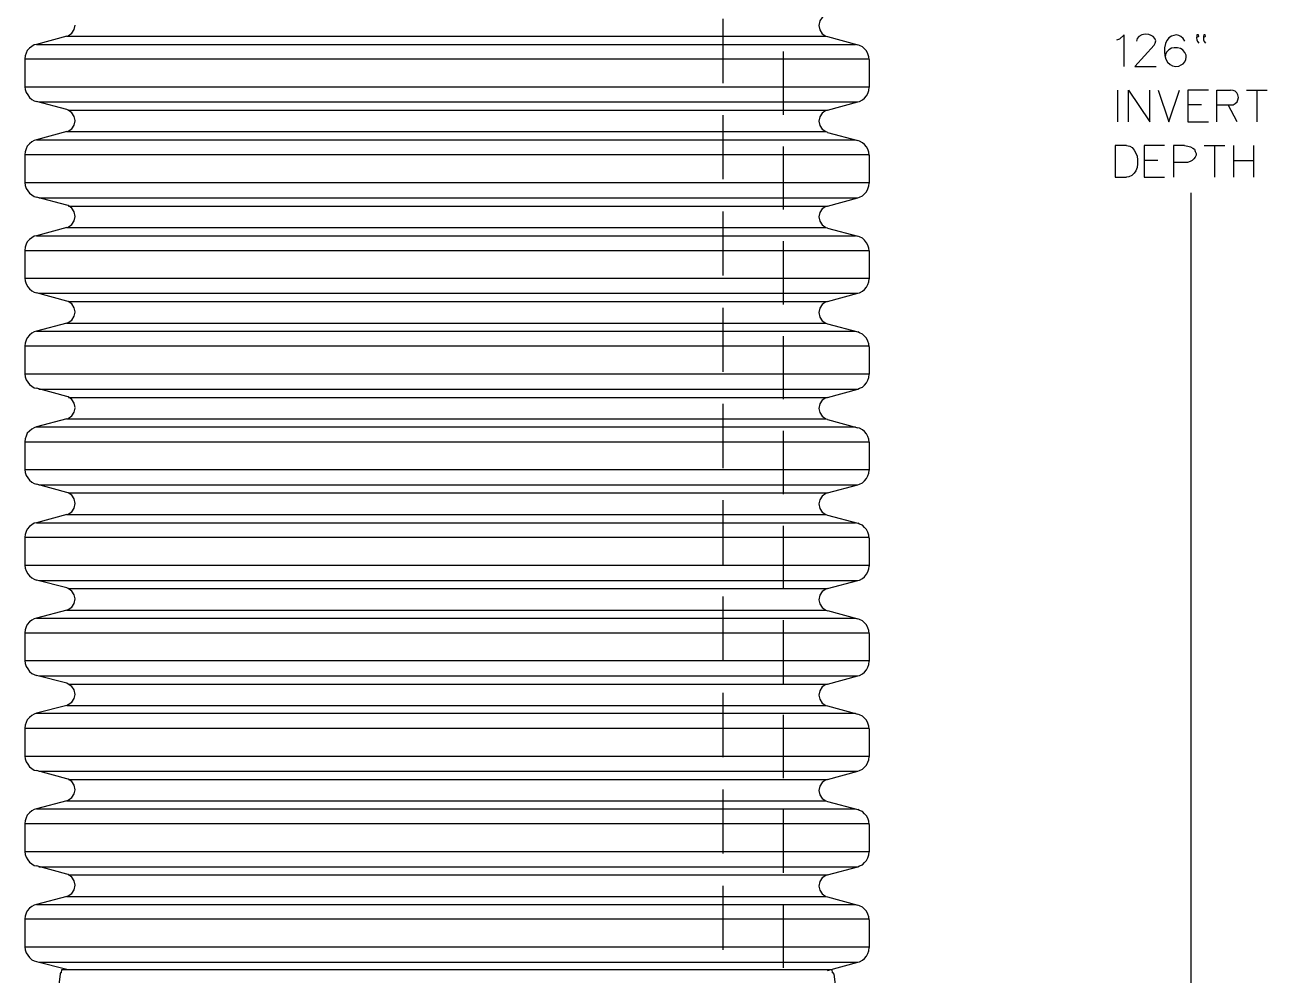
# Model space of a CAD drawing. Header units: inches. Extents: x -1698 to -1559, y -917 to -744.
# Drawn here: x -1660.02 to -1619.12, y -825.26 to -793.98 of the extents above; entities that cross this region are included whole.
import ezdxf

# ---------------------------------------------------------------- set-up
doc = ezdxf.new("R2010")
doc.units = ezdxf.units.IN
doc.layers.add('DH152', color=7, linetype='CONTINUOUS')

msp = doc.modelspace()

# ---------------------------------------------------------------- linework, layer by layer
at = {"layer": 'DH152', "color": 7}
for points in [[(-1637.04658, -793.78798), (-1637.04658, -795.90013)], [(-1633.59401, -793.63904), (-1633.64817, -793.65258), (-1633.77003, -793.74736), (-1633.85126, -793.85567), (-1633.87834, -794.00461), (-1633.85126, -794.15354), (-1633.77003, -794.2754), (-1633.64817, -794.35663), (-1633.59401, -794.37017)], [(-1658.65558, -794.35663), (-1658.60142, -794.34309), (-1658.47956, -794.26186), (-1658.39833, -794.14), (-1658.37125, -793.99107)], [(-1623.83205, -795.35855), (-1623.83205, -794.31602), (-1623.98099, -794.45141), (-1624.07576, -794.49203)], [(-1623.01969, -794.30248), (-1623.14154, -794.28894), (-1623.24986, -794.31602), (-1623.34463, -794.37017), (-1623.39879, -794.43787), (-1623.42587, -794.51911)], [(-1622.84367, -794.6545), (-1622.80305, -794.5868), (-1622.78951, -794.50557), (-1622.81659, -794.43787), (-1622.87075, -794.37017), (-1622.93845, -794.32955), (-1623.01969, -794.30248)], [(-1621.82821, -794.51911), (-1621.88237, -794.43787), (-1621.96361, -794.37017), (-1622.0313, -794.32955), (-1622.11254, -794.31602), (-1622.19378, -794.32955), (-1622.27501, -794.35663), (-1622.35625, -794.41079), (-1622.41041, -794.49203), (-1622.46457, -794.5868), (-1622.46457, -794.60034)], [(-1658.64204, -794.35663), (-1659.64396, -794.62742), (-1659.71166, -794.64096), (-1659.79289, -794.69512), (-1659.87413, -794.74928), (-1659.94183, -794.83051), (-1659.98245, -794.91175), (-1660.00952, -795.00653), (-1660.02306, -795.1013)], [(-1659.64396, -794.62742), (-1632.67333, -794.62742)], [(-1658.64204, -794.35663), (-1633.66171, -794.35663)], [(-1633.59401, -794.37017), (-1632.59209, -794.64096)], [(-1632.22653, -795.12838), (-1632.22653, -795.12838), (-1632.24007, -795.03361), (-1632.26715, -794.93883), (-1632.30776, -794.84405), (-1632.37546, -794.77636), (-1632.44316, -794.70866), (-1632.53793, -794.66804), (-1632.59209, -794.64096)], [(-1623.48003, -795.35855), (-1622.84367, -794.6545)], [(-1622.46457, -794.60034), (-1622.50519, -794.73574), (-1622.50519, -794.87113), (-1622.49165, -794.99299), (-1622.45103, -795.11484), (-1622.39687, -795.20962), (-1622.31563, -795.29086), (-1622.2344, -795.33148), (-1622.12608, -795.35855)], [(-1621.88237, -794.81698), (-1621.97715, -794.76282), (-1622.07192, -794.73574), (-1622.18024, -794.73574), (-1622.27501, -794.74928), (-1622.35625, -794.80344), (-1622.42395, -794.87113), (-1622.46457, -794.95237), (-1622.47811, -795.04715)], [(-1621.43557, -794.34309), (-1621.44911, -794.41079), (-1621.43557, -794.47849), (-1621.40849, -794.53265), (-1621.36787, -794.5868)], [(-1621.21894, -794.34309), (-1621.21894, -794.41079), (-1621.21894, -794.47849), (-1621.19186, -794.53265), (-1621.15124, -794.5868)], [(-1660.02306, -795.1013), (-1632.22653, -795.1013)], [(-1660.02306, -795.1013), (-1660.02306, -796.02199)], [(-1635.05628, -794.85759), (-1635.05628, -796.94267)], [(-1632.22653, -795.12838), (-1632.22653, -796.03553)], [(-1622.12608, -795.35855), (-1622.0313, -795.34501), (-1621.95007, -795.3044), (-1621.88237, -795.26378), (-1621.82821, -795.19608), (-1621.80113, -795.12838), (-1621.78759, -795.04715), (-1621.78759, -794.97945), (-1621.82821, -794.89821), (-1621.88237, -794.83051), (-1621.88237, -794.81698)], [(-1623.48003, -795.35855), (-1622.77597, -795.35855)], [(-1660.02306, -796.02199), (-1632.22653, -796.02199)], [(-1660.02306, -796.02199), (-1660.02306, -796.02199), (-1660.00952, -796.11676), (-1659.98245, -796.21154), (-1659.92829, -796.29278), (-1659.87413, -796.37401), (-1659.79289, -796.44171), (-1659.71166, -796.48233), (-1659.64396, -796.50941)], [(-1632.59209, -796.52295), (-1632.53793, -796.50941), (-1632.44316, -796.45525), (-1632.37546, -796.40109), (-1632.30776, -796.31986), (-1632.26715, -796.23862), (-1632.24007, -796.14384), (-1632.22653, -796.03553)], [(-1624.04869, -796.1303), (-1624.04869, -797.17284)], [(-1623.68312, -797.17284), (-1623.68312, -796.1303), (-1622.97907, -797.17284), (-1622.97907, -796.1303)], [(-1622.70828, -796.1303), (-1622.35625, -797.17284), (-1622.00422, -796.1303)], [(-1621.05646, -796.1303), (-1621.73344, -796.1303), (-1621.73344, -797.17284), (-1621.05646, -797.17284)], [(-1620.77213, -797.17284), (-1620.77213, -796.1303), (-1620.32533, -796.1303)], [(-1620.06808, -796.37401), (-1620.08162, -796.29278), (-1620.12224, -796.22508), (-1620.1764, -796.17092), (-1620.24409, -796.14384), (-1620.32533, -796.1303)], [(-1620.32533, -796.61773), (-1620.24409, -796.61773), (-1620.1764, -796.57711), (-1620.1087, -796.52295), (-1620.08162, -796.45525), (-1620.06808, -796.37401)], [(-1619.79729, -796.1303), (-1619.12032, -796.1303)], [(-1619.4588, -796.1303), (-1619.4588, -797.17284)], [(-1658.64204, -796.76666), (-1659.64396, -796.50941)], [(-1659.56272, -796.52295), (-1632.59209, -796.52295)], [(-1658.37125, -797.13223), (-1658.39833, -796.99683), (-1658.47956, -796.87498), (-1658.60142, -796.79374), (-1658.64204, -796.76666)], [(-1633.59401, -796.79374), (-1632.59209, -796.52295)], [(-1621.28663, -796.61773), (-1621.73344, -796.61773)], [(-1620.77213, -796.61773), (-1620.32533, -796.61773)], [(-1620.1087, -797.17284), (-1620.40657, -796.61773)], [(-1658.65558, -797.49779), (-1658.60142, -797.48425), (-1658.47956, -797.40301), (-1658.39833, -797.28116), (-1658.37125, -797.14576)], [(-1658.58788, -796.79374), (-1633.59401, -796.79374)], [(-1637.04658, -796.95621), (-1637.04658, -799.06837)], [(-1633.59401, -796.79374), (-1633.64817, -796.80728), (-1633.77003, -796.88851), (-1633.85126, -797.01037), (-1633.87834, -797.1593), (-1633.85126, -797.2947), (-1633.77003, -797.41655), (-1633.64817, -797.49779), (-1633.59401, -797.51133)], [(-1658.64204, -797.49779), (-1659.64396, -797.76858)], [(-1658.64204, -797.49779), (-1633.66171, -797.49779)], [(-1633.59401, -797.52487), (-1632.59209, -797.79566)], [(-1659.64396, -797.76858), (-1659.71166, -797.79566), (-1659.79289, -797.83628), (-1659.87413, -797.90398), (-1659.94183, -797.97167), (-1659.98245, -798.06645), (-1660.00952, -798.16123), (-1660.02306, -798.256)], [(-1659.64396, -797.76858), (-1632.67333, -797.76858)], [(-1635.05628, -797.98521), (-1635.05628, -800.05675)], [(-1632.22653, -798.28308), (-1632.22653, -798.26954), (-1632.24007, -798.17476), (-1632.26715, -798.07999), (-1632.30776, -797.99875), (-1632.37546, -797.91751), (-1632.44316, -797.86336), (-1632.53793, -797.8092), (-1632.59209, -797.79566)], [(-1623.75082, -797.95813), (-1624.12992, -797.95813), (-1624.12992, -799.00067), (-1623.75082, -799.00067)], [(-1623.75082, -797.95813), (-1623.6425, -797.97167), (-1623.56126, -798.02583), (-1623.49357, -798.10707), (-1623.43941, -798.20184), (-1623.39879, -798.31016), (-1623.38525, -798.43201), (-1623.38525, -798.55387), (-1623.39879, -798.67573), (-1623.43941, -798.78404), (-1623.49357, -798.86528), (-1623.5748, -798.94651), (-1623.66958, -798.98713), (-1623.75082, -799.00067)], [(-1622.50519, -797.95813), (-1623.16862, -797.95813), (-1623.16862, -799.00067), (-1622.50519, -799.00067)], [(-1621.84175, -797.95813), (-1622.20732, -797.95813), (-1622.20732, -799.00067)], [(-1621.84175, -797.95813), (-1621.73344, -797.97167), (-1621.63866, -797.99875), (-1621.57096, -798.03937), (-1621.5168, -798.07999), (-1621.48972, -798.14769), (-1621.46265, -798.21538), (-1621.46265, -798.26954), (-1621.48972, -798.33724), (-1621.53034, -798.3914), (-1621.5845, -798.44555), (-1621.6522, -798.48617), (-1621.74697, -798.51325), (-1621.84175, -798.51325)], [(-1621.19186, -797.95813), (-1620.51488, -797.95813)], [(-1620.85337, -797.95813), (-1620.85337, -799.00067)], [(-1620.23055, -797.95813), (-1620.23055, -799.00067)], [(-1619.56712, -797.95813), (-1619.56712, -799.00067)], [(-1660.02306, -798.256), (-1660.02306, -799.17669)], [(-1660.02306, -798.256), (-1632.22653, -798.256)], [(-1632.22653, -798.26954), (-1632.22653, -799.19023)], [(-1622.72182, -798.44555), (-1623.16862, -798.44555)], [(-1621.84175, -798.51325), (-1622.20732, -798.51325)], [(-1620.23055, -798.44555), (-1619.56712, -798.44555)], [(-1660.02306, -799.16315), (-1660.02306, -799.17669), (-1660.00952, -799.27146), (-1659.98245, -799.36624), (-1659.92829, -799.44748), (-1659.87413, -799.52871), (-1659.79289, -799.58287), (-1659.71166, -799.63703), (-1659.64396, -799.65057)], [(-1660.02306, -799.17669), (-1632.22653, -799.17669)], [(-1633.59401, -799.94844), (-1632.59209, -799.67765), (-1632.53793, -799.65057), (-1632.44316, -799.60995), (-1632.37546, -799.54225), (-1632.30776, -799.47455), (-1632.26715, -799.37978), (-1632.24007, -799.285), (-1632.22653, -799.19023)], [(-1621.62512, -880.61661), (-1621.62512, -799.51517)], [(-1658.37125, -800.28692), (-1658.39833, -800.13799), (-1658.47956, -800.01613), (-1658.60142, -799.9349), (-1658.64204, -799.92136), (-1659.64396, -799.65057)], [(-1659.56272, -799.67765), (-1632.59209, -799.67765)], [(-1658.58788, -799.94844), (-1633.59401, -799.94844)], [(-1633.59401, -799.94844), (-1633.64817, -799.96198), (-1633.77003, -800.04321), (-1633.85126, -800.16507), (-1633.87834, -800.30046), (-1633.85126, -800.4494), (-1633.77003, -800.57125), (-1633.64817, -800.65249), (-1633.59401, -800.66603)], [(-1658.65558, -800.65249), (-1658.60142, -800.63895), (-1658.47956, -800.55771), (-1658.39833, -800.43586), (-1658.37125, -800.28692)], [(-1637.04658, -800.12445), (-1637.04658, -802.23661)], [(-1658.64204, -800.65249), (-1659.64396, -800.92328), (-1659.71166, -800.93682), (-1659.79289, -800.99097), (-1659.87413, -801.04513), (-1659.94183, -801.12637), (-1659.98245, -801.20761), (-1660.00952, -801.30238), (-1660.02306, -801.4107)], [(-1658.64204, -800.65249), (-1633.66171, -800.65249)], [(-1633.59401, -800.67957), (-1632.59209, -800.93682)], [(-1659.64396, -800.92328), (-1632.67333, -800.92328)], [(-1635.05628, -801.09929), (-1635.05628, -803.18437)], [(-1632.22653, -801.42424), (-1632.22653, -801.42424), (-1632.24007, -801.32946), (-1632.26715, -801.23469), (-1632.30776, -801.15345), (-1632.37546, -801.07221), (-1632.44316, -801.00451), (-1632.53793, -800.9639), (-1632.59209, -800.93682)], [(-1660.02306, -801.4107), (-1632.22653, -801.4107)], [(-1660.02306, -801.4107), (-1660.02306, -802.31784)], [(-1632.22653, -801.42424), (-1632.22653, -802.34492)], [(-1660.02306, -802.31784), (-1632.22653, -802.31784)], [(-1660.02306, -802.31784), (-1660.02306, -802.31784), (-1660.00952, -802.41262), (-1659.98245, -802.5074), (-1659.92829, -802.60217), (-1659.87413, -802.66987), (-1659.79289, -802.73757), (-1659.71166, -802.77819), (-1659.64396, -802.80526)], [(-1632.59209, -802.8188), (-1632.53793, -802.80526), (-1632.44316, -802.75111), (-1632.37546, -802.69695), (-1632.30776, -802.61571), (-1632.26715, -802.53447), (-1632.24007, -802.4397), (-1632.22653, -802.34492)], [(-1658.64204, -803.07605), (-1659.64396, -802.80526)], [(-1659.56272, -802.8188), (-1632.59209, -802.8188)], [(-1633.59401, -803.08959), (-1632.59209, -802.8188)], [(-1658.37125, -803.42808), (-1658.39833, -803.29269), (-1658.47956, -803.17083), (-1658.60142, -803.08959), (-1658.64204, -803.07605)], [(-1658.58788, -803.08959), (-1633.59401, -803.08959)], [(-1637.04658, -803.29269), (-1637.04658, -805.40484)], [(-1633.59401, -803.08959), (-1633.64817, -803.10313), (-1633.77003, -803.18437), (-1633.85126, -803.30622), (-1633.87834, -803.45516), (-1633.85126, -803.60409), (-1633.77003, -803.72595), (-1633.64817, -803.80719), (-1633.59401, -803.82072)], [(-1658.65558, -803.80719), (-1658.60142, -803.78011), (-1658.47956, -803.69887), (-1658.39833, -803.57701), (-1658.37125, -803.44162)], [(-1659.64396, -804.06444), (-1659.71166, -804.09151), (-1659.79289, -804.13213), (-1659.87413, -804.19983), (-1659.94183, -804.28107), (-1659.98245, -804.3623), (-1660.00952, -804.45708), (-1660.02306, -804.55186)], [(-1658.64204, -803.80719), (-1659.64396, -804.06444)], [(-1659.64396, -804.06444), (-1632.67333, -804.06444)], [(-1658.64204, -803.80719), (-1633.66171, -803.80719)], [(-1633.59401, -803.82072), (-1632.59209, -804.09151)], [(-1632.22653, -804.57894), (-1632.22653, -804.57894), (-1632.24007, -804.48416), (-1632.26715, -804.38938), (-1632.30776, -804.29461), (-1632.37546, -804.22691), (-1632.44316, -804.15921), (-1632.53793, -804.11859), (-1632.59209, -804.09151)], [(-1660.02306, -804.55186), (-1660.02306, -805.47254)], [(-1660.02306, -804.55186), (-1632.22653, -804.55186)], [(-1635.05628, -804.22691), (-1635.05628, -806.29845)], [(-1632.22653, -804.57894), (-1632.22653, -805.48608)], [(-1660.02306, -805.47254), (-1660.02306, -805.47254), (-1660.00952, -805.56732), (-1659.98245, -805.66209), (-1659.92829, -805.74333), (-1659.87413, -805.82457), (-1659.79289, -805.87872), (-1659.71166, -805.93288), (-1659.64396, -805.94642)], [(-1660.02306, -805.47254), (-1632.22653, -805.47254)], [(-1633.59401, -806.24429), (-1632.59209, -805.9735), (-1632.53793, -805.94642), (-1632.44316, -805.9058), (-1632.37546, -805.83811), (-1632.30776, -805.77041), (-1632.26715, -805.67563), (-1632.24007, -805.5944), (-1632.22653, -805.48608)], [(-1658.37125, -806.58278), (-1658.39833, -806.43384), (-1658.47956, -806.31199), (-1658.60142, -806.23075), (-1658.64204, -806.21721), (-1659.64396, -805.94642)], [(-1659.56272, -805.9735), (-1632.59209, -805.9735)], [(-1658.65558, -806.94834), (-1658.60142, -806.9348), (-1658.47956, -806.85357), (-1658.39833, -806.73171), (-1658.37125, -806.59632)], [(-1658.58788, -806.24429), (-1633.59401, -806.24429)], [(-1637.04658, -806.46092), (-1637.04658, -808.57308)], [(-1633.59401, -806.24429), (-1633.64817, -806.25783), (-1633.77003, -806.33907), (-1633.85126, -806.46092), (-1633.87834, -806.60986), (-1633.85126, -806.74525), (-1633.77003, -806.86711), (-1633.64817, -806.94834), (-1633.59401, -806.96188)], [(-1658.64204, -806.94834), (-1659.64396, -807.21913), (-1659.71166, -807.24621), (-1659.79289, -807.28683), (-1659.87413, -807.35453), (-1659.94183, -807.42222), (-1659.98245, -807.517), (-1660.00952, -807.61178), (-1660.02306, -807.70655)], [(-1658.64204, -806.94834), (-1633.66171, -806.94834)], [(-1633.59401, -806.97542), (-1632.59209, -807.24621)], [(-1659.64396, -807.21913), (-1632.67333, -807.21913)], [(-1635.05628, -807.34099), (-1635.05628, -809.42607)], [(-1632.22653, -807.73363), (-1632.22653, -807.72009), (-1632.24007, -807.62532), (-1632.26715, -807.53054), (-1632.30776, -807.4493), (-1632.37546, -807.36807), (-1632.44316, -807.31391), (-1632.53793, -807.25975), (-1632.59209, -807.24621)], [(-1660.02306, -807.70655), (-1632.22653, -807.70655)], [(-1660.02306, -807.70655), (-1660.02306, -808.6137)], [(-1632.22653, -807.72009), (-1632.22653, -808.64078)], [(-1660.02306, -808.6137), (-1632.22653, -808.6137)], [(-1660.02306, -808.6137), (-1660.02306, -808.6137), (-1660.00952, -808.72201), (-1659.98245, -808.81679), (-1659.92829, -808.89803), (-1659.87413, -808.96572), (-1659.79289, -809.03342), (-1659.71166, -809.07404), (-1659.64396, -809.10112)], [(-1632.59209, -809.1282), (-1632.53793, -809.10112), (-1632.44316, -809.0605), (-1632.37546, -808.9928), (-1632.30776, -808.91157), (-1632.26715, -808.83033), (-1632.24007, -808.73555), (-1632.22653, -808.64078)], [(-1658.64204, -809.37191), (-1659.64396, -809.10112)], [(-1659.56272, -809.1282), (-1632.59209, -809.1282)], [(-1658.37125, -809.73747), (-1658.39833, -809.58854), (-1658.47956, -809.46668), (-1658.60142, -809.38545), (-1658.64204, -809.37191)], [(-1658.58788, -809.38545), (-1633.59401, -809.38545)], [(-1633.59401, -809.38545), (-1633.64817, -809.41253), (-1633.77003, -809.49376), (-1633.85126, -809.61562), (-1633.87834, -809.75101), (-1633.85126, -809.89995), (-1633.77003, -810.0218), (-1633.64817, -810.10304), (-1633.59401, -810.11658)], [(-1633.59401, -809.38545), (-1632.59209, -809.1282)], [(-1658.65558, -810.10304), (-1658.60142, -810.0895), (-1658.47956, -810.00826), (-1658.39833, -809.88641), (-1658.37125, -809.73747)], [(-1637.04658, -809.62916), (-1637.04658, -811.74132)], [(-1658.64204, -810.10304), (-1659.64396, -810.37383)], [(-1658.64204, -810.10304), (-1633.66171, -810.10304)], [(-1633.59401, -810.11658), (-1632.59209, -810.38737)], [(-1659.64396, -810.37383), (-1659.71166, -810.38737), (-1659.79289, -810.44153), (-1659.87413, -810.49568), (-1659.94183, -810.57692), (-1659.98245, -810.65816), (-1660.00952, -810.75293), (-1660.02306, -810.84771)], [(-1659.64396, -810.37383), (-1632.67333, -810.37383)], [(-1635.05628, -810.46861), (-1635.05628, -812.54015)], [(-1632.22653, -810.87479), (-1632.22653, -810.87479), (-1632.24007, -810.78001), (-1632.26715, -810.68524), (-1632.30776, -810.59046), (-1632.37546, -810.52276), (-1632.44316, -810.45507), (-1632.53793, -810.41445), (-1632.59209, -810.38737)], [(-1660.02306, -810.84771), (-1660.02306, -811.7684)], [(-1660.02306, -810.84771), (-1632.22653, -810.84771)], [(-1632.22653, -810.87479), (-1632.22653, -811.79547)], [(-1660.02306, -811.7684), (-1660.02306, -811.7684), (-1660.00952, -811.86317), (-1659.98245, -811.95795), (-1659.92829, -812.05272), (-1659.87413, -812.12042), (-1659.79289, -812.18812), (-1659.71166, -812.22874), (-1659.64396, -812.25582)], [(-1660.02306, -811.7684), (-1632.22653, -811.7684)], [(-1633.59401, -812.54015), (-1632.59209, -812.26936), (-1632.53793, -812.25582), (-1632.44316, -812.20166), (-1632.37546, -812.1475), (-1632.30776, -812.06626), (-1632.26715, -811.98503), (-1632.24007, -811.89025), (-1632.22653, -811.79547)], [(-1658.37125, -812.87863), (-1658.39833, -812.74324), (-1658.47956, -812.62138), (-1658.60142, -812.54015), (-1658.64204, -812.51307), (-1659.64396, -812.25582)], [(-1659.56272, -812.26936), (-1632.59209, -812.26936)], [(-1658.58788, -812.54015), (-1633.59401, -812.54015)], [(-1633.59401, -812.54015), (-1633.64817, -812.55368), (-1633.77003, -812.63492), (-1633.85126, -812.75678), (-1633.87834, -812.90571), (-1633.85126, -813.04111), (-1633.77003, -813.16296), (-1633.64817, -813.2442), (-1633.59401, -813.27128)], [(-1658.65558, -813.2442), (-1658.60142, -813.23066), (-1658.47956, -813.14942), (-1658.39833, -813.02757), (-1658.37125, -812.87863)], [(-1637.04658, -812.7974), (-1637.04658, -814.90955)], [(-1658.64204, -813.2442), (-1659.64396, -813.51499), (-1659.71166, -813.52853), (-1659.79289, -813.58268), (-1659.87413, -813.63684), (-1659.94183, -813.71808), (-1659.98245, -813.79932), (-1660.00952, -813.89409), (-1660.02306, -813.98887)], [(-1659.64396, -813.51499), (-1632.67333, -813.51499)], [(-1658.64204, -813.2442), (-1633.66171, -813.2442)], [(-1633.59401, -813.25774), (-1632.59209, -813.52853)], [(-1632.22653, -814.01595), (-1632.22653, -814.01595), (-1632.24007, -813.92117), (-1632.26715, -813.8264), (-1632.30776, -813.73162), (-1632.37546, -813.66392), (-1632.44316, -813.59622), (-1632.53793, -813.55561), (-1632.59209, -813.52853)], [(-1635.05628, -813.58268), (-1635.05628, -815.66776)], [(-1660.02306, -813.98887), (-1632.22653, -813.98887)], [(-1660.02306, -813.98887), (-1660.02306, -814.90955)], [(-1632.22653, -814.01595), (-1632.22653, -814.92309)], [(-1660.02306, -814.90955), (-1632.22653, -814.90955)], [(-1660.02306, -814.90955), (-1660.02306, -814.90955), (-1660.00952, -815.00433), (-1659.98245, -815.09911), (-1659.92829, -815.18034), (-1659.87413, -815.26158), (-1659.79289, -815.32928), (-1659.71166, -815.36989), (-1659.64396, -815.39697)], [(-1632.59209, -815.41051), (-1632.53793, -815.39697), (-1632.44316, -815.34282), (-1632.37546, -815.28866), (-1632.30776, -815.20742), (-1632.26715, -815.12618), (-1632.24007, -815.03141), (-1632.22653, -814.92309)], [(-1658.64204, -815.65422), (-1659.64396, -815.39697)], [(-1659.56272, -815.41051), (-1632.59209, -815.41051)], [(-1633.59401, -815.6813), (-1632.59209, -815.41051)], [(-1658.37125, -816.01979), (-1658.39833, -815.87086), (-1658.47956, -815.76254), (-1658.60142, -815.6813), (-1658.64204, -815.65422)], [(-1658.58788, -815.6813), (-1633.59401, -815.6813)], [(-1637.04658, -815.96563), (-1637.04658, -818.09133)], [(-1633.59401, -815.6813), (-1633.64817, -815.69484), (-1633.77003, -815.77608), (-1633.85126, -815.89793), (-1633.87834, -816.04687), (-1633.85126, -816.18226), (-1633.77003, -816.30412), (-1633.64817, -816.38536), (-1633.59401, -816.39889)], [(-1658.64204, -816.38536), (-1659.64396, -816.64261)], [(-1658.65558, -816.38536), (-1658.60142, -816.35828), (-1658.47956, -816.27704), (-1658.39833, -816.15518), (-1658.37125, -816.01979)], [(-1658.64204, -816.38536), (-1633.66171, -816.38536)], [(-1633.59401, -816.39889), (-1632.59209, -816.66968)], [(-1659.64396, -816.64261), (-1659.71166, -816.66968), (-1659.79289, -816.7103), (-1659.87413, -816.778), (-1659.94183, -816.85924), (-1659.98245, -816.94047), (-1660.00952, -817.03525), (-1660.02306, -817.13003)], [(-1659.64396, -816.64261), (-1632.67333, -816.64261)], [(-1635.05628, -816.69676), (-1635.05628, -818.78184)], [(-1632.22653, -817.15711), (-1632.22653, -817.15711), (-1632.24007, -817.06233), (-1632.26715, -816.96755), (-1632.30776, -816.87278), (-1632.37546, -816.80508), (-1632.44316, -816.73738), (-1632.53793, -816.69676), (-1632.59209, -816.66968)], [(-1660.02306, -817.13003), (-1660.02306, -818.05071)], [(-1660.02306, -817.13003), (-1632.22653, -817.13003)], [(-1632.22653, -817.15711), (-1632.22653, -818.06425)], [(-1660.02306, -818.05071), (-1660.02306, -818.05071), (-1660.00952, -818.14549), (-1659.98245, -818.24026), (-1659.92829, -818.3215), (-1659.87413, -818.40274), (-1659.79289, -818.45689), (-1659.71166, -818.51105), (-1659.64396, -818.52459)], [(-1660.02306, -818.05071), (-1632.22653, -818.05071)], [(-1633.59401, -818.82246), (-1632.59209, -818.55167), (-1632.53793, -818.52459), (-1632.44316, -818.48397), (-1632.37546, -818.41628), (-1632.30776, -818.34858), (-1632.26715, -818.2538), (-1632.24007, -818.17257), (-1632.22653, -818.06425)], [(-1658.37125, -819.16095), (-1658.39833, -819.01201), (-1658.47956, -818.89016), (-1658.60142, -818.80892), (-1658.64204, -818.79538), (-1659.64396, -818.52459)], [(-1659.56272, -818.55167), (-1632.59209, -818.55167)], [(-1658.58788, -818.82246), (-1633.59401, -818.82246)], [(-1633.59401, -818.82246), (-1633.64817, -818.836), (-1633.77003, -818.91724), (-1633.85126, -819.03909), (-1633.87834, -819.18803), (-1633.85126, -819.32342), (-1633.77003, -819.44528), (-1633.64817, -819.52651), (-1633.59401, -819.54005)], [(-1658.65558, -819.52651), (-1658.60142, -819.49943), (-1658.47956, -819.4182), (-1658.39833, -819.29634), (-1658.37125, -819.16095)], [(-1637.04658, -819.14741), (-1637.04658, -821.25957)], [(-1658.64204, -819.52651), (-1659.64396, -819.78376), (-1659.71166, -819.81084), (-1659.79289, -819.85146), (-1659.87413, -819.91916), (-1659.94183, -820.00039), (-1659.98245, -820.08163), (-1660.00952, -820.17641), (-1660.02306, -820.27118)], [(-1658.64204, -819.52651), (-1633.66171, -819.52651)], [(-1633.59401, -819.54005), (-1632.59209, -819.81084)], [(-1659.64396, -819.78376), (-1632.67333, -819.78376)], [(-1635.05628, -819.82438), (-1635.05628, -821.89592)], [(-1632.22653, -820.29826), (-1632.22653, -820.29826), (-1632.24007, -820.18995), (-1632.26715, -820.09517), (-1632.30776, -820.01393), (-1632.37546, -819.94624), (-1632.44316, -819.87854), (-1632.53793, -819.83792), (-1632.59209, -819.81084)], [(-1660.02306, -820.27118), (-1632.22653, -820.27118)], [(-1660.02306, -820.27118), (-1660.02306, -821.19187)], [(-1632.22653, -820.29826), (-1632.22653, -821.20541)], [(-1660.02306, -821.17833), (-1660.02306, -821.19187), (-1660.00952, -821.28664), (-1659.98245, -821.38142), (-1659.92829, -821.46266), (-1659.87413, -821.54389), (-1659.79289, -821.59805), (-1659.71166, -821.65221), (-1659.64396, -821.66575)], [(-1660.02306, -821.19187), (-1632.22653, -821.19187)], [(-1632.59209, -821.69283), (-1632.53793, -821.66575), (-1632.44316, -821.62513), (-1632.37546, -821.55743), (-1632.30776, -821.48974), (-1632.26715, -821.39496), (-1632.24007, -821.30018), (-1632.22653, -821.20541)], [(-1658.64204, -821.93654), (-1659.64396, -821.66575)], [(-1659.56272, -821.69283), (-1632.59209, -821.69283)], [(-1633.59401, -821.96362), (-1632.59209, -821.69283)], [(-1658.37125, -822.3021), (-1658.39833, -822.15317), (-1658.47956, -822.03132), (-1658.60142, -821.95008), (-1658.64204, -821.93654)], [(-1658.58788, -821.96362), (-1633.59401, -821.96362)], [(-1633.59401, -821.96362), (-1633.64817, -821.97716), (-1633.77003, -822.05839), (-1633.85126, -822.18025), (-1633.87834, -822.32918), (-1633.85126, -822.46458), (-1633.77003, -822.58643), (-1633.64817, -822.66767), (-1633.59401, -822.68121), (-1632.59209, -822.952)], [(-1658.65558, -822.66767), (-1658.60142, -822.65413), (-1658.47956, -822.57289), (-1658.39833, -822.45104), (-1658.37125, -822.3021)], [(-1637.04658, -822.31564), (-1637.04658, -824.4278)], [(-1658.64204, -822.66767), (-1659.64396, -822.93846), (-1659.71166, -822.952), (-1659.79289, -823.00616), (-1659.87413, -823.06032), (-1659.94183, -823.14155), (-1659.98245, -823.22279), (-1660.00952, -823.31757), (-1660.02306, -823.41234)], [(-1659.64396, -822.93846), (-1632.67333, -822.93846)], [(-1658.64204, -822.66767), (-1633.66171, -822.66767)], [(-1635.05628, -822.93846), (-1635.05628, -825.02354)], [(-1632.22653, -823.43942), (-1632.22653, -823.43942), (-1632.24007, -823.34464), (-1632.26715, -823.24987), (-1632.30776, -823.15509), (-1632.37546, -823.08739), (-1632.44316, -823.0197), (-1632.53793, -822.97908), (-1632.59209, -822.952)], [(-1660.02306, -823.41234), (-1660.02306, -824.33303)], [(-1660.02306, -823.41234), (-1632.22653, -823.41234)], [(-1632.22653, -823.43942), (-1632.22653, -824.34657)], [(-1660.02306, -824.33303), (-1660.02306, -824.33303), (-1660.00952, -824.4278), (-1659.98245, -824.52258), (-1659.92829, -824.60382), (-1659.87413, -824.68505), (-1659.79289, -824.75275), (-1659.71166, -824.79337), (-1659.64396, -824.80691)], [(-1660.02306, -824.33303), (-1632.22653, -824.33303)], [(-1632.59209, -824.83399), (-1632.53793, -824.82045), (-1632.44316, -824.76629), (-1632.37546, -824.71213), (-1632.30776, -824.63089), (-1632.26715, -824.54966), (-1632.24007, -824.45488), (-1632.22653, -824.34657)], [(-1658.64204, -825.0777), (-1659.64396, -824.82045)], [(-1659.56272, -824.83399), (-1632.59209, -824.83399)], [(-1633.59401, -825.10478), (-1632.59209, -824.83399)], [(-1658.85867, -825.21309), (-1659.26485, -828.57088)], [(-1658.81805, -825.18601), (-1658.81805, -825.18601), (-1658.84513, -825.18601), (-1658.85867, -825.21309)], [(-1658.81805, -825.18601), (-1658.80451, -825.0777)], [(-1658.80451, -825.0777), (-1633.44508, -825.0777)], [(-1633.39092, -825.21309), (-1633.40446, -825.18601), (-1633.43154, -825.18601), (-1633.44508, -825.0777)], [(-1633.39092, -825.21309), (-1632.98474, -828.57088)]]:
    msp.add_lwpolyline(points, dxfattribs=at)
for points in [[(-1621.43557, -794.35663), (-1621.43557, -794.37017), (-1621.40849, -794.38371), (-1621.38141, -794.37017), (-1621.36787, -794.35663), (-1621.38141, -794.31602), (-1621.40849, -794.31602), (-1621.43557, -794.31602)], [(-1621.21894, -794.35663), (-1621.2054, -794.37017), (-1621.17832, -794.38371), (-1621.16478, -794.37017), (-1621.15124, -794.35663), (-1621.16478, -794.31602), (-1621.17832, -794.31602), (-1621.2054, -794.31602)]]:
    msp.add_lwpolyline(points, close=True, dxfattribs=at)

doc.saveas('drawing.dxf')
